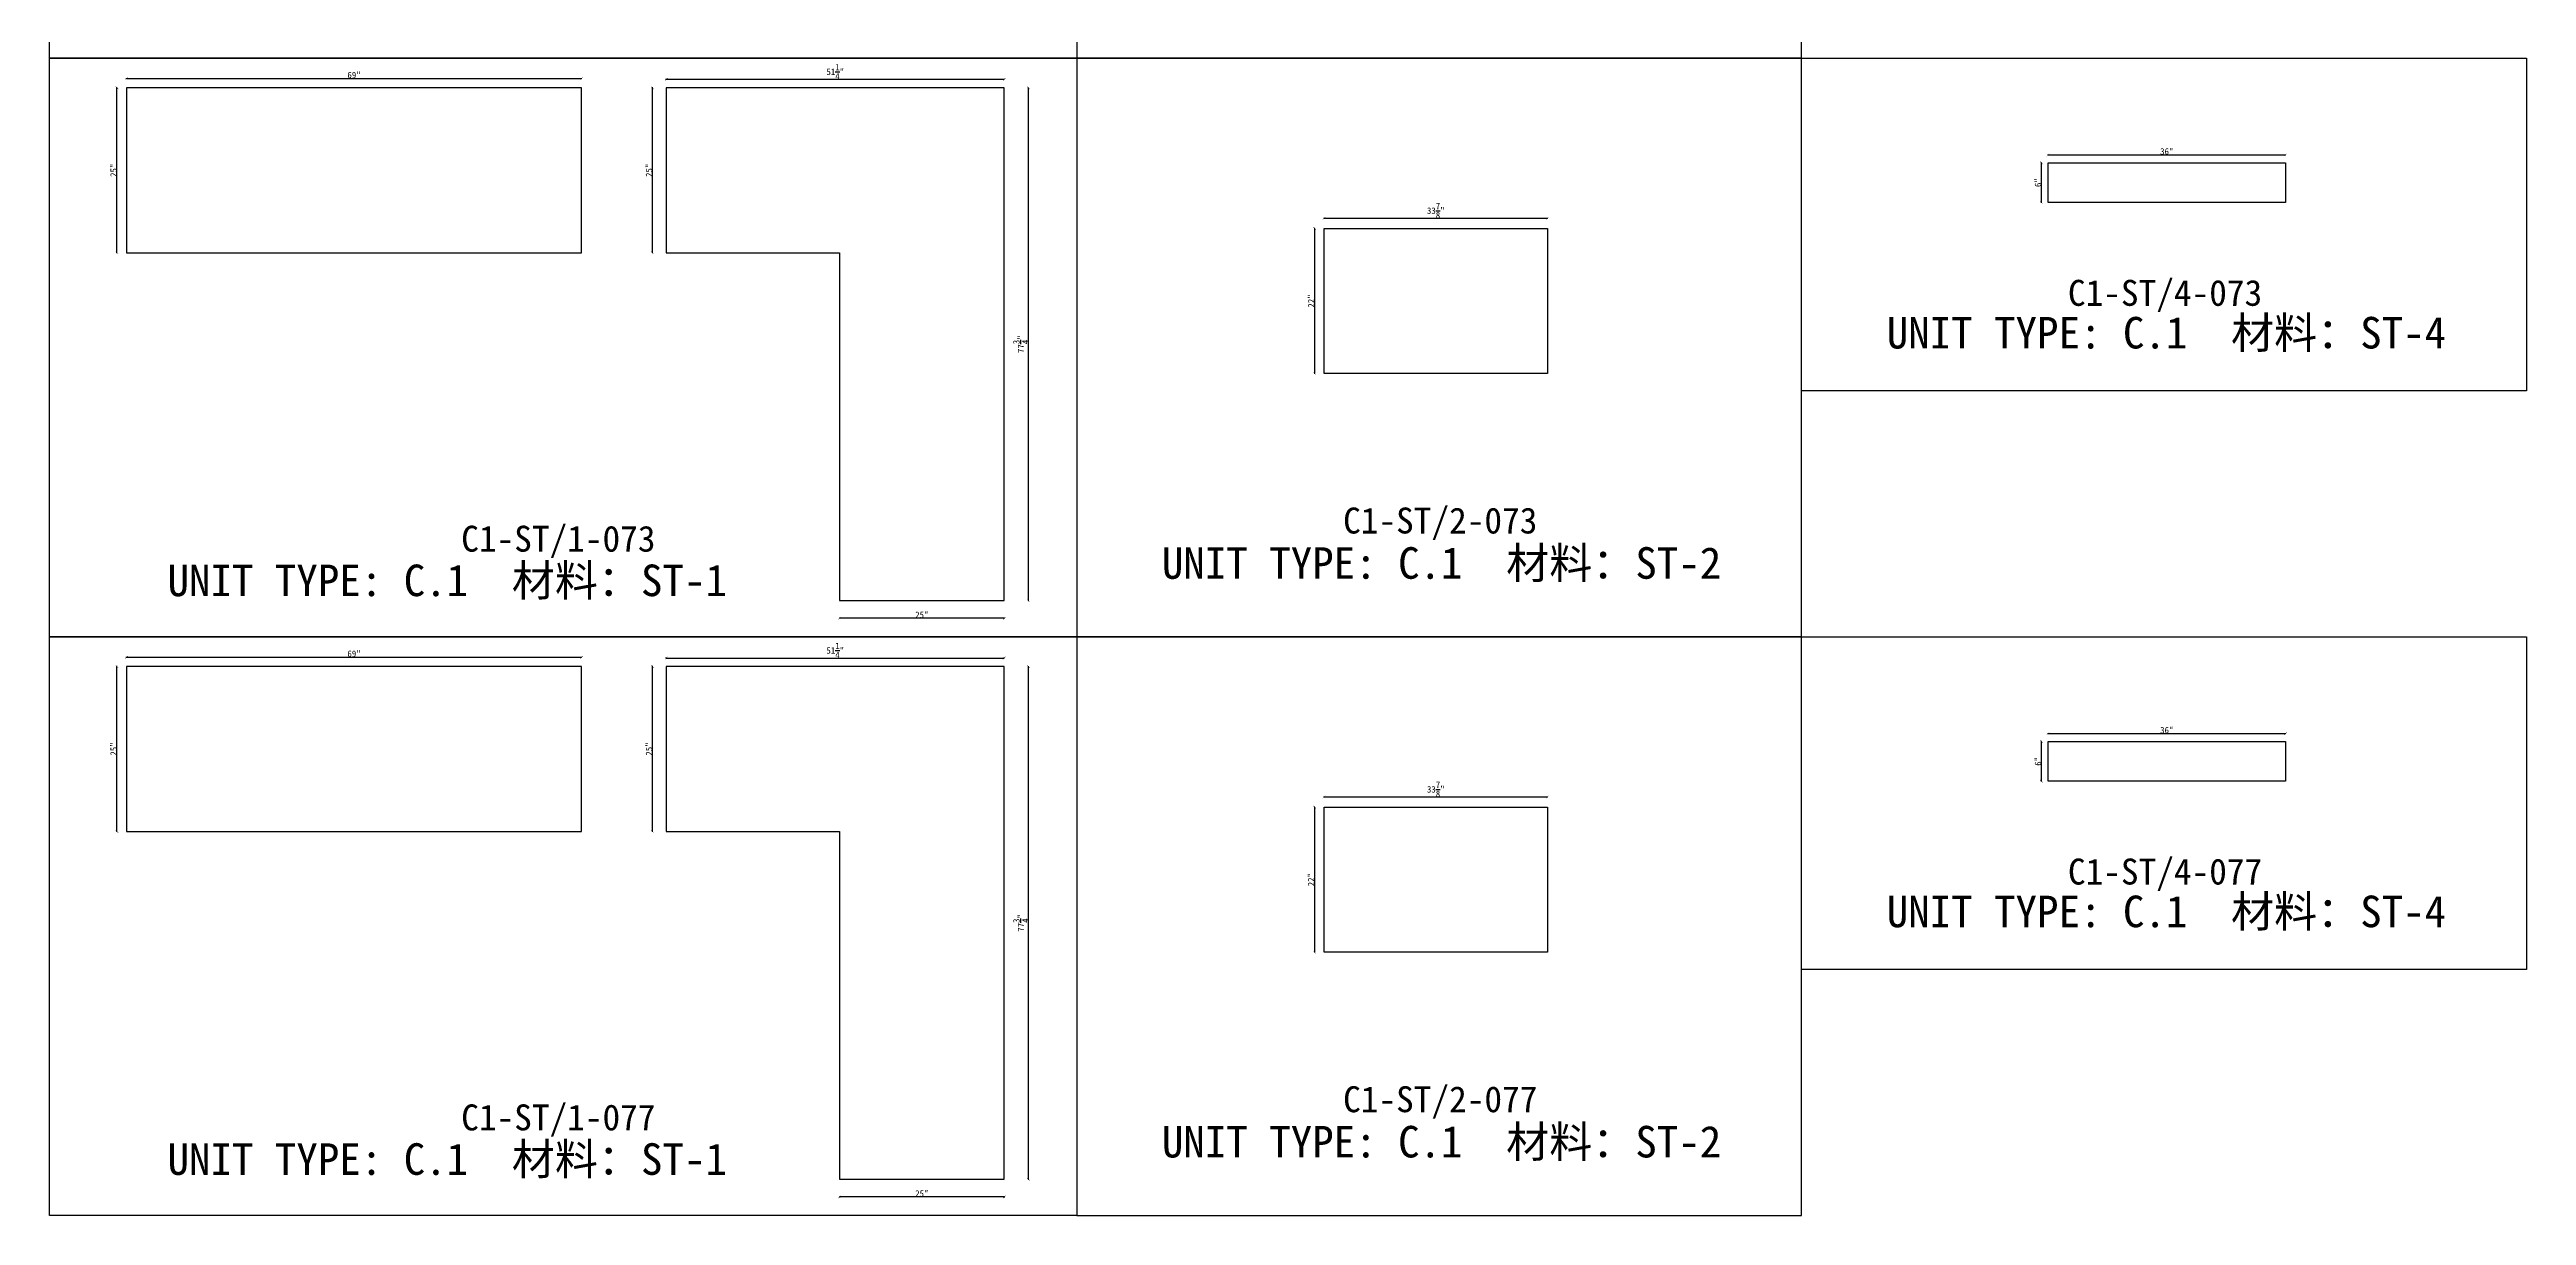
# Model space of a CAD drawing. Header units: millimetres. Extents: x -46966 to 138077, y -48408 to 2116.
# Drawn here: x 64990 to 74530, y -48408 to -43916 of the extents above; entities that cross this region are included whole.
import ezdxf
from ezdxf.enums import TextEntityAlignment as Align

# ---------------------------------------------------------------- set-up
doc = ezdxf.new("R2010")
doc.units = ezdxf.units.MM
doc.layers.add('PART_NUMBER', color=3, linetype='Continuous')
doc.styles.add('样式 1', font='')
doc.styles.get('样式 1').set_extended_font_data('NSimSun')
doc.dimstyles.new('副本 ISO-25', dxfattribs={"dimtxt": 25, "dimasz": 10, "dimexe": 1.5, "dimexo": 0.5, "dimtad": 1, "dimlfac": 0.03937, "dimlunit": 5, "dimtxsty": '样式 1', "dimblk": 'ARCHTICK', "dimcen": 2.5, "dimclrd": 256, "dimclrt": 1, "dimazin": 3, "dimtfac": 1, "dimtmove": 0, "dimatfit": 3, "dimfxlon": 1})

# ---------------------------------------------------------------- blocks, each defined once
blk = doc.blocks.new('_ArchTick')
at = {"color": 0, "linetype": 'ByBlock', "const_width": 0.15}
blk.add_lwpolyline([(-0.5, -0.5), (0.5, 0.5)], dxfattribs=at)
blk = doc.blocks.new('*D1536')
at = {"color": 0, "lineweight": -2, "transparency": 16777216}
for p, q in [((65250.6, -44063.6), (65248.1, -44063.6)), ((65250.6, -44698.6), (65248.1, -44698.6))]:
    blk.add_line(p, q, dxfattribs=at)
at = {"lineweight": -2, "transparency": 16777216}
blk.add_line((65249.6, -44698.6), (65249.6, -44063.6), dxfattribs=at)
at = {"layer": 'Defpoints', "color": 0, "transparency": 16777216}
for p in [(65249.6, -44063.6), (65286.5, -44063.6), (65286.5, -44698.6)]:
    blk.add_point(p, dxfattribs=at)
at = {"lineweight": -2, "transparency": 16777216, "xscale": 10, "yscale": 10, "zscale": 10}
for p, rotation in [((65249.6, -44063.6), 90), ((65249.6, -44698.6), 270)]:
    blk.add_blockref('_ArchTick', p, dxfattribs=dict(at, rotation=rotation))
at = {"color": 1, "transparency": 16777216, "insert": (65236.5, -44381.1), "char_height": 25, "attachment_point": 5, "rotation": 90, "style": '样式 1'}
blk.add_mtext('\\A1;25"', dxfattribs=at)
blk = doc.blocks.new('*D1537')
at = {"color": 0, "lineweight": -2, "transparency": 16777216}
for p, q in [((65286.5, -44028.3), (65286.5, -44025.8)), ((67039.1, -44028.3), (67039.1, -44025.8))]:
    blk.add_line(p, q, dxfattribs=at)
at = {"lineweight": -2, "transparency": 16777216}
blk.add_line((65286.5, -44027.3), (67039.1, -44027.3), dxfattribs=at)
at = {"layer": 'Defpoints', "color": 0, "transparency": 16777216}
for p in [(65286.5, -44063.6), (67039.1, -44027.3), (67039.1, -44063.6)]:
    blk.add_point(p, dxfattribs=at)
at = {"lineweight": -2, "transparency": 16777216, "xscale": 10, "yscale": 10, "zscale": 10, "rotation": 180}
blk.add_blockref('_ArchTick', (65286.5, -44027.3), dxfattribs=at)
at = {"lineweight": -2, "transparency": 16777216, "xscale": 10, "yscale": 10, "zscale": 10}
blk.add_blockref('_ArchTick', (67039.1, -44027.3), dxfattribs=at)
at = {"color": 1, "transparency": 16777216, "insert": (66162.8, -44014.2), "char_height": 25, "attachment_point": 5, "style": '样式 1'}
blk.add_mtext('\\A1;69"', dxfattribs=at)
blk = doc.blocks.new('*D1538')
at = {"color": 0, "lineweight": -2, "transparency": 16777216}
for p, q in [((67365.4, -44031.5), (67365.4, -44029)), ((68667.2, -44031.5), (68667.2, -44029))]:
    blk.add_line(p, q, dxfattribs=at)
at = {"lineweight": -2, "transparency": 16777216}
blk.add_line((67365.4, -44030.5), (68667.2, -44030.5), dxfattribs=at)
at = {"layer": 'Defpoints', "color": 0, "transparency": 16777216}
for p in [(67365.4, -44063.6), (68667.2, -44030.5), (68667.2, -44063.6)]:
    blk.add_point(p, dxfattribs=at)
at = {"lineweight": -2, "transparency": 16777216, "xscale": 10, "yscale": 10, "zscale": 10, "rotation": 180}
blk.add_blockref('_ArchTick', (67365.4, -44030.5), dxfattribs=at)
at = {"lineweight": -2, "transparency": 16777216, "xscale": 10, "yscale": 10, "zscale": 10}
blk.add_blockref('_ArchTick', (68667.2, -44030.5), dxfattribs=at)
at = {"color": 1, "transparency": 16777216, "insert": (68016.3, -44001.5), "char_height": 25, "attachment_point": 5, "style": '样式 1'}
blk.add_mtext('\\A1;51{\\H1x;\\S1/4;}"', dxfattribs=at)
blk = doc.blocks.new('*D1539')
at = {"color": 0, "lineweight": -2, "transparency": 16777216}
for p, q in [((67313, -44063.6), (67310.5, -44063.6)), ((67313, -44698.6), (67310.5, -44698.6))]:
    blk.add_line(p, q, dxfattribs=at)
at = {"lineweight": -2, "transparency": 16777216}
blk.add_line((67312, -44698.6), (67312, -44063.6), dxfattribs=at)
at = {"layer": 'Defpoints', "color": 0, "transparency": 16777216}
for p in [(67312, -44063.6), (67365.4, -44063.6), (67365.4, -44698.6)]:
    blk.add_point(p, dxfattribs=at)
at = {"lineweight": -2, "transparency": 16777216, "xscale": 10, "yscale": 10, "zscale": 10}
for p, rotation in [((67312, -44063.6), 90), ((67312, -44698.6), 270)]:
    blk.add_blockref('_ArchTick', p, dxfattribs=dict(at, rotation=rotation))
at = {"color": 1, "transparency": 16777216, "insert": (67298.9, -44381.1), "char_height": 25, "attachment_point": 5, "rotation": 90, "style": '样式 1'}
blk.add_mtext('\\A1;25"', dxfattribs=at)
blk = doc.blocks.new('*D1540')
at = {"color": 0, "lineweight": -2, "transparency": 16777216}
for p, q in [((68032.2, -46105.9), (68032.2, -46108.4)), ((68667.2, -46105.9), (68667.2, -46108.4))]:
    blk.add_line(p, q, dxfattribs=at)
at = {"lineweight": -2, "transparency": 16777216}
blk.add_line((68667.2, -46106.9), (68032.2, -46106.9), dxfattribs=at)
at = {"layer": 'Defpoints', "color": 0, "transparency": 16777216}
for p in [(68032.2, -46038.5), (68667.2, -46038.5), (68032.2, -46106.9)]:
    blk.add_point(p, dxfattribs=at)
at = {"lineweight": -2, "transparency": 16777216, "xscale": 10, "yscale": 10, "zscale": 10, "rotation": 180}
blk.add_blockref('_ArchTick', (68032.2, -46106.9), dxfattribs=at)
at = {"lineweight": -2, "transparency": 16777216, "xscale": 10, "yscale": 10, "zscale": 10}
blk.add_blockref('_ArchTick', (68667.2, -46106.9), dxfattribs=at)
at = {"color": 1, "transparency": 16777216, "insert": (68349.7, -46093.8), "char_height": 25, "attachment_point": 5, "style": '样式 1'}
blk.add_mtext('\\A1;25"', dxfattribs=at)
blk = doc.blocks.new('*D1541')
at = {"color": 0, "lineweight": -2, "transparency": 16777216}
for p, q in [((68759.4, -44063.6), (68761.9, -44063.6)), ((68759.4, -46038.5), (68761.9, -46038.5))]:
    blk.add_line(p, q, dxfattribs=at)
at = {"lineweight": -2, "transparency": 16777216}
blk.add_line((68760.4, -46038.5), (68760.4, -44063.6), dxfattribs=at)
at = {"layer": 'Defpoints', "color": 0, "transparency": 16777216}
for p in [(68667.2, -44063.6), (68760.4, -44063.6), (68667.2, -46038.5)]:
    blk.add_point(p, dxfattribs=at)
at = {"lineweight": -2, "transparency": 16777216, "xscale": 10, "yscale": 10, "zscale": 10}
for p, rotation in [((68760.4, -44063.6), 90), ((68760.4, -46038.5), 270)]:
    blk.add_blockref('_ArchTick', p, dxfattribs=dict(at, rotation=rotation))
at = {"color": 1, "transparency": 16777216, "insert": (68731.3, -45051.1), "char_height": 25, "attachment_point": 5, "rotation": 90, "style": '样式 1'}
blk.add_mtext('\\A1;77{\\H1x;\\S3/4;}"', dxfattribs=at)
blk = doc.blocks.new('*D1542')
at = {"color": 0, "lineweight": -2, "transparency": 16777216}
for p, q in [((69899.1, -44566.8), (69899.1, -44564.3)), ((70759.5, -44566.8), (70759.5, -44564.3))]:
    blk.add_line(p, q, dxfattribs=at)
at = {"lineweight": -2, "transparency": 16777216}
blk.add_line((69899.1, -44565.8), (70759.5, -44565.8), dxfattribs=at)
at = {"layer": 'Defpoints', "color": 0, "transparency": 16777216}
for p in [(69899.1, -44605.2), (70759.5, -44565.8), (70759.5, -44605.2)]:
    blk.add_point(p, dxfattribs=at)
at = {"lineweight": -2, "transparency": 16777216, "xscale": 10, "yscale": 10, "zscale": 10, "rotation": 180}
blk.add_blockref('_ArchTick', (69899.1, -44565.8), dxfattribs=at)
at = {"lineweight": -2, "transparency": 16777216, "xscale": 10, "yscale": 10, "zscale": 10}
blk.add_blockref('_ArchTick', (70759.5, -44565.8), dxfattribs=at)
at = {"color": 1, "transparency": 16777216, "insert": (70329.3, -44536.7), "char_height": 25, "attachment_point": 5, "style": '样式 1'}
blk.add_mtext('\\A1;33{\\H1x;\\S7/8;}"', dxfattribs=at)
blk = doc.blocks.new('*D1543')
at = {"color": 0, "lineweight": -2, "transparency": 16777216}
for p, q in [((69863.4, -44605.2), (69860.9, -44605.2)), ((69863.4, -45164), (69860.9, -45164))]:
    blk.add_line(p, q, dxfattribs=at)
at = {"lineweight": -2, "transparency": 16777216}
blk.add_line((69862.4, -44605.2), (69862.4, -45164), dxfattribs=at)
at = {"layer": 'Defpoints', "color": 0, "transparency": 16777216}
for p in [(69899.1, -44605.2), (69862.4, -45164), (69899.1, -45164)]:
    blk.add_point(p, dxfattribs=at)
at = {"lineweight": -2, "transparency": 16777216, "xscale": 10, "yscale": 10, "zscale": 10}
for p, rotation in [((69862.4, -44605.2), 90), ((69862.4, -45164), 270)]:
    blk.add_blockref('_ArchTick', p, dxfattribs=dict(at, rotation=rotation))
at = {"color": 1, "transparency": 16777216, "insert": (69849.3, -44884.6), "char_height": 25, "attachment_point": 5, "rotation": 90, "style": '样式 1'}
blk.add_mtext('\\A1;22"', dxfattribs=at)
blk = doc.blocks.new('*D1544')
at = {"color": 0, "lineweight": -2, "transparency": 16777216}
for p, q in [((72687.9, -44322.6), (72687.9, -44320.1)), ((73602.3, -44322.6), (73602.3, -44320.1))]:
    blk.add_line(p, q, dxfattribs=at)
at = {"lineweight": -2, "transparency": 16777216}
blk.add_line((72687.9, -44321.6), (73602.3, -44321.6), dxfattribs=at)
at = {"layer": 'Defpoints', "color": 0, "transparency": 16777216}
for p in [(72687.9, -44352.4), (73602.3, -44321.6), (73602.3, -44352.4)]:
    blk.add_point(p, dxfattribs=at)
at = {"lineweight": -2, "transparency": 16777216, "xscale": 10, "yscale": 10, "zscale": 10, "rotation": 180}
blk.add_blockref('_ArchTick', (72687.9, -44321.6), dxfattribs=at)
at = {"lineweight": -2, "transparency": 16777216, "xscale": 10, "yscale": 10, "zscale": 10}
blk.add_blockref('_ArchTick', (73602.3, -44321.6), dxfattribs=at)
at = {"color": 1, "transparency": 16777216, "insert": (73145.1, -44308.5), "char_height": 25, "attachment_point": 5, "style": '样式 1'}
blk.add_mtext('\\A1;36"', dxfattribs=at)
blk = doc.blocks.new('*D1545')
at = {"color": 0, "lineweight": -2, "transparency": 16777216}
for p, q in [((72663, -44352.4), (72660.5, -44352.4)), ((72663, -44504.8), (72660.5, -44504.8))]:
    blk.add_line(p, q, dxfattribs=at)
at = {"lineweight": -2, "transparency": 16777216}
blk.add_line((72662, -44504.8), (72662, -44352.4), dxfattribs=at)
at = {"layer": 'Defpoints', "color": 0, "transparency": 16777216}
for p in [(72662, -44352.4), (72687.9, -44352.4), (72687.9, -44504.8)]:
    blk.add_point(p, dxfattribs=at)
at = {"lineweight": -2, "transparency": 16777216, "xscale": 10, "yscale": 10, "zscale": 10}
for p, rotation in [((72662, -44352.4), 90), ((72662, -44504.8), 270)]:
    blk.add_blockref('_ArchTick', p, dxfattribs=dict(at, rotation=rotation))
at = {"color": 1, "transparency": 16777216, "insert": (72648.9, -44428.6), "char_height": 25, "attachment_point": 5, "rotation": 90, "style": '样式 1'}
blk.add_mtext('\\A1;6"', dxfattribs=at)
blk = doc.blocks.new('*D1546')
at = {"color": 0, "lineweight": -2, "transparency": 16777216}
for p, q in [((65250.6, -46293.2), (65248.1, -46293.2)), ((65250.6, -46928.2), (65248.1, -46928.2))]:
    blk.add_line(p, q, dxfattribs=at)
at = {"lineweight": -2, "transparency": 16777216}
blk.add_line((65249.6, -46928.2), (65249.6, -46293.2), dxfattribs=at)
at = {"layer": 'Defpoints', "color": 0, "transparency": 16777216}
for p in [(65249.6, -46293.2), (65286.5, -46293.2), (65286.5, -46928.2)]:
    blk.add_point(p, dxfattribs=at)
at = {"lineweight": -2, "transparency": 16777216, "xscale": 10, "yscale": 10, "zscale": 10}
for p, rotation in [((65249.6, -46293.2), 90), ((65249.6, -46928.2), 270)]:
    blk.add_blockref('_ArchTick', p, dxfattribs=dict(at, rotation=rotation))
at = {"color": 1, "transparency": 16777216, "insert": (65236.5, -46610.7), "char_height": 25, "attachment_point": 5, "rotation": 90, "style": '样式 1'}
blk.add_mtext('\\A1;25"', dxfattribs=at)
blk = doc.blocks.new('*D1547')
at = {"color": 0, "lineweight": -2, "transparency": 16777216}
for p, q in [((65286.5, -46257.9), (65286.5, -46255.4)), ((67039.1, -46257.9), (67039.1, -46255.4))]:
    blk.add_line(p, q, dxfattribs=at)
at = {"lineweight": -2, "transparency": 16777216}
blk.add_line((65286.5, -46256.9), (67039.1, -46256.9), dxfattribs=at)
at = {"layer": 'Defpoints', "color": 0, "transparency": 16777216}
for p in [(67039.1, -46256.9), (65286.5, -46293.2), (67039.1, -46293.2)]:
    blk.add_point(p, dxfattribs=at)
at = {"lineweight": -2, "transparency": 16777216, "xscale": 10, "yscale": 10, "zscale": 10, "rotation": 180}
blk.add_blockref('_ArchTick', (65286.5, -46256.9), dxfattribs=at)
at = {"lineweight": -2, "transparency": 16777216, "xscale": 10, "yscale": 10, "zscale": 10}
blk.add_blockref('_ArchTick', (67039.1, -46256.9), dxfattribs=at)
at = {"color": 1, "transparency": 16777216, "insert": (66162.8, -46243.7), "char_height": 25, "attachment_point": 5, "style": '样式 1'}
blk.add_mtext('\\A1;69"', dxfattribs=at)
blk = doc.blocks.new('*D1548')
at = {"color": 0, "lineweight": -2, "transparency": 16777216}
for p, q in [((67365.4, -46261.1), (67365.4, -46258.6)), ((68667.2, -46261.1), (68667.2, -46258.6))]:
    blk.add_line(p, q, dxfattribs=at)
at = {"lineweight": -2, "transparency": 16777216}
blk.add_line((67365.4, -46260.1), (68667.2, -46260.1), dxfattribs=at)
at = {"layer": 'Defpoints', "color": 0, "transparency": 16777216}
for p in [(68667.2, -46260.1), (67365.4, -46293.2), (68667.2, -46293.2)]:
    blk.add_point(p, dxfattribs=at)
at = {"lineweight": -2, "transparency": 16777216, "xscale": 10, "yscale": 10, "zscale": 10, "rotation": 180}
blk.add_blockref('_ArchTick', (67365.4, -46260.1), dxfattribs=at)
at = {"lineweight": -2, "transparency": 16777216, "xscale": 10, "yscale": 10, "zscale": 10}
blk.add_blockref('_ArchTick', (68667.2, -46260.1), dxfattribs=at)
at = {"color": 1, "transparency": 16777216, "insert": (68016.3, -46231), "char_height": 25, "attachment_point": 5, "style": '样式 1'}
blk.add_mtext('\\A1;51{\\H1x;\\S1/4;}"', dxfattribs=at)
blk = doc.blocks.new('*D1549')
at = {"color": 0, "lineweight": -2, "transparency": 16777216}
for p, q in [((67313, -46293.2), (67310.5, -46293.2)), ((67313, -46928.2), (67310.5, -46928.2))]:
    blk.add_line(p, q, dxfattribs=at)
at = {"lineweight": -2, "transparency": 16777216}
blk.add_line((67312, -46928.2), (67312, -46293.2), dxfattribs=at)
at = {"layer": 'Defpoints', "color": 0, "transparency": 16777216}
for p in [(67312, -46293.2), (67365.4, -46293.2), (67365.4, -46928.2)]:
    blk.add_point(p, dxfattribs=at)
at = {"lineweight": -2, "transparency": 16777216, "xscale": 10, "yscale": 10, "zscale": 10}
for p, rotation in [((67312, -46293.2), 90), ((67312, -46928.2), 270)]:
    blk.add_blockref('_ArchTick', p, dxfattribs=dict(at, rotation=rotation))
at = {"color": 1, "transparency": 16777216, "insert": (67298.9, -46610.7), "char_height": 25, "attachment_point": 5, "rotation": 90, "style": '样式 1'}
blk.add_mtext('\\A1;25"', dxfattribs=at)
blk = doc.blocks.new('*D1550')
at = {"color": 0, "lineweight": -2, "transparency": 16777216}
for p, q in [((68032.2, -48335.5), (68032.2, -48338)), ((68667.2, -48335.5), (68667.2, -48338))]:
    blk.add_line(p, q, dxfattribs=at)
at = {"lineweight": -2, "transparency": 16777216}
blk.add_line((68667.2, -48336.5), (68032.2, -48336.5), dxfattribs=at)
at = {"layer": 'Defpoints', "color": 0, "transparency": 16777216}
for p in [(68032.2, -48268.1), (68667.2, -48268.1), (68032.2, -48336.5)]:
    blk.add_point(p, dxfattribs=at)
at = {"lineweight": -2, "transparency": 16777216, "xscale": 10, "yscale": 10, "zscale": 10, "rotation": 180}
blk.add_blockref('_ArchTick', (68032.2, -48336.5), dxfattribs=at)
at = {"lineweight": -2, "transparency": 16777216, "xscale": 10, "yscale": 10, "zscale": 10}
blk.add_blockref('_ArchTick', (68667.2, -48336.5), dxfattribs=at)
at = {"color": 1, "transparency": 16777216, "insert": (68349.7, -48323.3), "char_height": 25, "attachment_point": 5, "style": '样式 1'}
blk.add_mtext('\\A1;25"', dxfattribs=at)
blk = doc.blocks.new('*D1551')
at = {"color": 0, "lineweight": -2, "transparency": 16777216}
for p, q in [((68759.4, -46293.2), (68761.9, -46293.2)), ((68759.4, -48268.1), (68761.9, -48268.1))]:
    blk.add_line(p, q, dxfattribs=at)
at = {"lineweight": -2, "transparency": 16777216}
blk.add_line((68760.4, -48268.1), (68760.4, -46293.2), dxfattribs=at)
at = {"layer": 'Defpoints', "color": 0, "transparency": 16777216}
for p in [(68667.2, -46293.2), (68760.4, -46293.2), (68667.2, -48268.1)]:
    blk.add_point(p, dxfattribs=at)
at = {"lineweight": -2, "transparency": 16777216, "xscale": 10, "yscale": 10, "zscale": 10}
for p, rotation in [((68760.4, -46293.2), 90), ((68760.4, -48268.1), 270)]:
    blk.add_blockref('_ArchTick', p, dxfattribs=dict(at, rotation=rotation))
at = {"color": 1, "transparency": 16777216, "insert": (68731.3, -47280.6), "char_height": 25, "attachment_point": 5, "rotation": 90, "style": '样式 1'}
blk.add_mtext('\\A1;77{\\H1x;\\S3/4;}"', dxfattribs=at)
blk = doc.blocks.new('*D1552')
at = {"color": 0, "lineweight": -2, "transparency": 16777216}
for p, q in [((69899.1, -46796.3), (69899.1, -46793.8)), ((70759.5, -46796.3), (70759.5, -46793.8))]:
    blk.add_line(p, q, dxfattribs=at)
at = {"lineweight": -2, "transparency": 16777216}
blk.add_line((69899.1, -46795.3), (70759.5, -46795.3), dxfattribs=at)
at = {"layer": 'Defpoints', "color": 0, "transparency": 16777216}
for p in [(69899.1, -46834.7), (70759.5, -46795.3), (70759.5, -46834.7)]:
    blk.add_point(p, dxfattribs=at)
at = {"lineweight": -2, "transparency": 16777216, "xscale": 10, "yscale": 10, "zscale": 10, "rotation": 180}
blk.add_blockref('_ArchTick', (69899.1, -46795.3), dxfattribs=at)
at = {"lineweight": -2, "transparency": 16777216, "xscale": 10, "yscale": 10, "zscale": 10}
blk.add_blockref('_ArchTick', (70759.5, -46795.3), dxfattribs=at)
at = {"color": 1, "transparency": 16777216, "insert": (70329.3, -46766.2), "char_height": 25, "attachment_point": 5, "style": '样式 1'}
blk.add_mtext('\\A1;33{\\H1x;\\S7/8;}"', dxfattribs=at)
blk = doc.blocks.new('*D1553')
at = {"color": 0, "lineweight": -2, "transparency": 16777216}
for p, q in [((69863.4, -46834.7), (69860.9, -46834.7)), ((69863.4, -47393.5), (69860.9, -47393.5))]:
    blk.add_line(p, q, dxfattribs=at)
at = {"lineweight": -2, "transparency": 16777216}
blk.add_line((69862.4, -46834.7), (69862.4, -47393.5), dxfattribs=at)
at = {"layer": 'Defpoints', "color": 0, "transparency": 16777216}
for p in [(69899.1, -46834.7), (69862.4, -47393.5), (69899.1, -47393.5)]:
    blk.add_point(p, dxfattribs=at)
at = {"lineweight": -2, "transparency": 16777216, "xscale": 10, "yscale": 10, "zscale": 10}
for p, rotation in [((69862.4, -46834.7), 90), ((69862.4, -47393.5), 270)]:
    blk.add_blockref('_ArchTick', p, dxfattribs=dict(at, rotation=rotation))
at = {"color": 1, "transparency": 16777216, "insert": (69849.3, -47114.1), "char_height": 25, "attachment_point": 5, "rotation": 90, "style": '样式 1'}
blk.add_mtext('\\A1;22"', dxfattribs=at)
blk = doc.blocks.new('*D1554')
at = {"color": 0, "lineweight": -2, "transparency": 16777216}
for p, q in [((72687.9, -46552.2), (72687.9, -46549.7)), ((73602.3, -46552.2), (73602.3, -46549.7))]:
    blk.add_line(p, q, dxfattribs=at)
at = {"lineweight": -2, "transparency": 16777216}
blk.add_line((72687.9, -46551.2), (73602.3, -46551.2), dxfattribs=at)
at = {"layer": 'Defpoints', "color": 0, "transparency": 16777216}
for p in [(73602.3, -46551.2), (72687.9, -46582), (73602.3, -46582)]:
    blk.add_point(p, dxfattribs=at)
at = {"lineweight": -2, "transparency": 16777216, "xscale": 10, "yscale": 10, "zscale": 10, "rotation": 180}
blk.add_blockref('_ArchTick', (72687.9, -46551.2), dxfattribs=at)
at = {"lineweight": -2, "transparency": 16777216, "xscale": 10, "yscale": 10, "zscale": 10}
blk.add_blockref('_ArchTick', (73602.3, -46551.2), dxfattribs=at)
at = {"color": 1, "transparency": 16777216, "insert": (73145.1, -46538.1), "char_height": 25, "attachment_point": 5, "style": '样式 1'}
blk.add_mtext('\\A1;36"', dxfattribs=at)
blk = doc.blocks.new('*D1555')
at = {"color": 0, "lineweight": -2, "transparency": 16777216}
for p, q in [((72663, -46582), (72660.5, -46582)), ((72663, -46734.4), (72660.5, -46734.4))]:
    blk.add_line(p, q, dxfattribs=at)
at = {"lineweight": -2, "transparency": 16777216}
blk.add_line((72662, -46734.4), (72662, -46582), dxfattribs=at)
at = {"layer": 'Defpoints', "color": 0, "transparency": 16777216}
for p in [(72662, -46582), (72687.9, -46582), (72687.9, -46734.4)]:
    blk.add_point(p, dxfattribs=at)
at = {"lineweight": -2, "transparency": 16777216, "xscale": 10, "yscale": 10, "zscale": 10}
for p, rotation in [((72662, -46582), 90), ((72662, -46734.4), 270)]:
    blk.add_blockref('_ArchTick', p, dxfattribs=dict(at, rotation=rotation))
at = {"color": 1, "transparency": 16777216, "insert": (72648.9, -46658.2), "char_height": 25, "attachment_point": 5, "rotation": 90, "style": '样式 1'}
blk.add_mtext('\\A1;6"', dxfattribs=at)

msp = doc.modelspace()

# ---------------------------------------------------------------- linework, layer by layer
at = {"color": 1}
for points in [[(64989.795, -41719.144), (68946.677, -41719.144), (68946.677, -43948.711), (64989.795, -43948.711)], [(68946.677, -43948.711), (71738.551, -43948.711), (71738.551, -41719.144), (68946.677, -41719.144)], [(64989.795, -43948.711), (68946.677, -43948.711), (68946.677, -46178.278), (64989.795, -46178.278)], [(68946.677, -46178.278), (71738.551, -46178.278), (71738.551, -43948.711), (68946.677, -43948.711)], [(71738.551, -43948.711), (74530.426, -43948.711), (74530.426, -45231.108), (71738.551, -45231.108)], [(64989.795, -46178.278), (68946.677, -46178.278), (68946.677, -48407.845), (64989.795, -48407.845)], [(68946.677, -48407.845), (71738.551, -48407.845), (71738.551, -46178.278), (68946.677, -46178.278)], [(71738.551, -46178.278), (74530.426, -46178.278), (74530.426, -47460.676), (71738.551, -47460.676)]]:
    msp.add_lwpolyline(points, close=True, dxfattribs=at)
for points in [[(65286.547, -44698.637), (67039.147, -44698.637), (67039.147, -44063.637), (65286.547, -44063.637)], [(68667.192, -44063.637), (67365.442, -44063.637), (67365.442, -44698.637), (68032.192, -44698.637), (68032.192, -46038.487), (68667.192, -46038.487)], [(72687.87, -44352.447), (73602.27, -44352.447), (73602.27, -44504.847), (72687.87, -44504.847)], [(69899.076, -44605.179), (70759.501, -44605.179), (70759.501, -45163.979), (69899.076, -45163.979)], [(65286.547, -46928.204), (67039.147, -46928.204), (67039.147, -46293.204), (65286.547, -46293.204)], [(68667.192, -46293.204), (67365.442, -46293.204), (67365.442, -46928.204), (68032.192, -46928.204), (68032.192, -48268.054), (68667.192, -48268.054)], [(72687.87, -46582.014), (73602.27, -46582.014), (73602.27, -46734.414), (72687.87, -46734.414)], [(69899.076, -46834.746), (70759.501, -46834.746), (70759.501, -47393.546), (69899.076, -47393.546)]]:
    msp.add_lwpolyline(points, close=True)

# ---------------------------------------------------------------- texts
at = {"style": '样式 1'}
for s, p in [('材料：ST-4', (73392.46, -45067.604)), ('UNIT TYPE: C.1', (72066.179, -45067.604)), ('材料：ST-1', (66770.5, -46021.736)), ('UNIT TYPE: C.1', (69274.305, -45954.783)), ('材料：ST-2', (70600.586, -45954.783)), ('UNIT TYPE: C.1', (65444.219, -46021.736)), ('UNIT TYPE: C.1', (72066.179, -47297.171)), ('材料：ST-4', (73392.46, -47297.171)), ('UNIT TYPE: C.1', (69274.305, -48184.35)), ('材料：ST-2', (70600.586, -48184.35)), ('UNIT TYPE: C.1', (65444.219, -48251.303)), ('材料：ST-1', (66770.5, -48251.303))]:
    msp.add_text(s, height=121.5865, dxfattribs=at).set_placement(p)
at = {"layer": 'PART_NUMBER', "color": 3, "style": '样式 1'}
for s, p in [('C1-ST/4-073', (73138.415, -44853.278)), ('C1-ST/2-073', (70346.541, -45730.447)), ('C1-ST/1-073', (66949.659, -45800.447)), ('C1-ST/4-077', (73138.415, -47082.845)), ('C1-ST/1-077', (66949.659, -48030.014)), ('C1-ST/2-077', (70346.541, -47960.014))]:
    msp.add_text(s, height=100, dxfattribs=at).set_placement(p, align=Align.MIDDLE_CENTER)

# ---------------------------------------------------------------- dimensions: what is measured, and where the dimension line sits
for base, p1, p2, picture, middle in [((68667.192, -44030.505), (67365.442, -44063.637), (68667.192, -44063.637), '*D1538', (68016.317, -44001.481)), ((67039.147, -44027.307), (65286.547, -44063.637), (67039.147, -44063.637), '*D1537', (66162.847, -44014.182)), ((73602.27, -44321.611), (72687.87, -44352.447), (73602.27, -44352.447), '*D1544', (73145.07, -44308.486)), ((70759.501, -44565.752), (69899.076, -44605.179), (70759.501, -44605.179), '*D1542', (70329.288, -44536.659)), ((68032.192, -46106.903), (68667.192, -46038.487), (68032.192, -46038.487), '*D1540', (68349.692, -46093.778)), ((67039.147, -46256.874), (65286.547, -46293.204), (67039.147, -46293.204), '*D1547', (66162.847, -46243.749)), ((68667.192, -46260.072), (67365.442, -46293.204), (68667.192, -46293.204), '*D1548', (68016.317, -46231.048)), ((73602.27, -46551.179), (72687.87, -46582.014), (73602.27, -46582.014), '*D1554', (73145.07, -46538.054)), ((70759.501, -46795.32), (69899.076, -46834.746), (70759.501, -46834.746), '*D1552', (70329.288, -46766.226)), ((68032.192, -48336.47), (68667.192, -48268.054), (68032.192, -48268.054), '*D1550', (68349.692, -48323.345))]:
    dim = msp.add_linear_dim(base=base, p1=p1, p2=p2, dimstyle='副本 ISO-25')
    dim.commit()
    dim.dimension.update_dxf_attribs({"geometry": picture, "text_midpoint": middle})
for base, p1, p2, picture, middle in [((65249.607, -44063.637), (65286.547, -44698.637), (65286.547, -44063.637), '*D1536', (65236.482, -44381.137)), ((67311.996, -44063.637), (67365.442, -44698.637), (67365.442, -44063.637), '*D1539', (67298.871, -44381.137)), ((68760.414, -44063.637), (68667.192, -46038.487), (68667.192, -44063.637), '*D1541', (68731.321, -45051.062)), ((72662.036, -44352.447), (72687.87, -44504.847), (72687.87, -44352.447), '*D1545', (72648.911, -44428.647)), ((69862.429, -45163.979), (69899.076, -44605.179), (69899.076, -45163.979), '*D1543', (69849.304, -44884.579)), ((65249.607, -46293.204), (65286.547, -46928.204), (65286.547, -46293.204), '*D1546', (65236.482, -46610.704)), ((67311.996, -46293.204), (67365.442, -46928.204), (67365.442, -46293.204), '*D1549', (67298.871, -46610.704)), ((68760.414, -46293.204), (68667.192, -48268.054), (68667.192, -46293.204), '*D1551', (68731.321, -47280.629)), ((72662.036, -46582.014), (72687.87, -46734.414), (72687.87, -46582.014), '*D1555', (72648.911, -46658.214)), ((69862.429, -47393.546), (69899.076, -46834.746), (69899.076, -47393.546), '*D1553', (69849.304, -47114.146))]:
    dim = msp.add_linear_dim(base=base, p1=p1, p2=p2, angle=90, dimstyle='副本 ISO-25')
    dim.commit()
    dim.dimension.update_dxf_attribs({"geometry": picture, "text_midpoint": middle})

doc.saveas('drawing.dxf')
